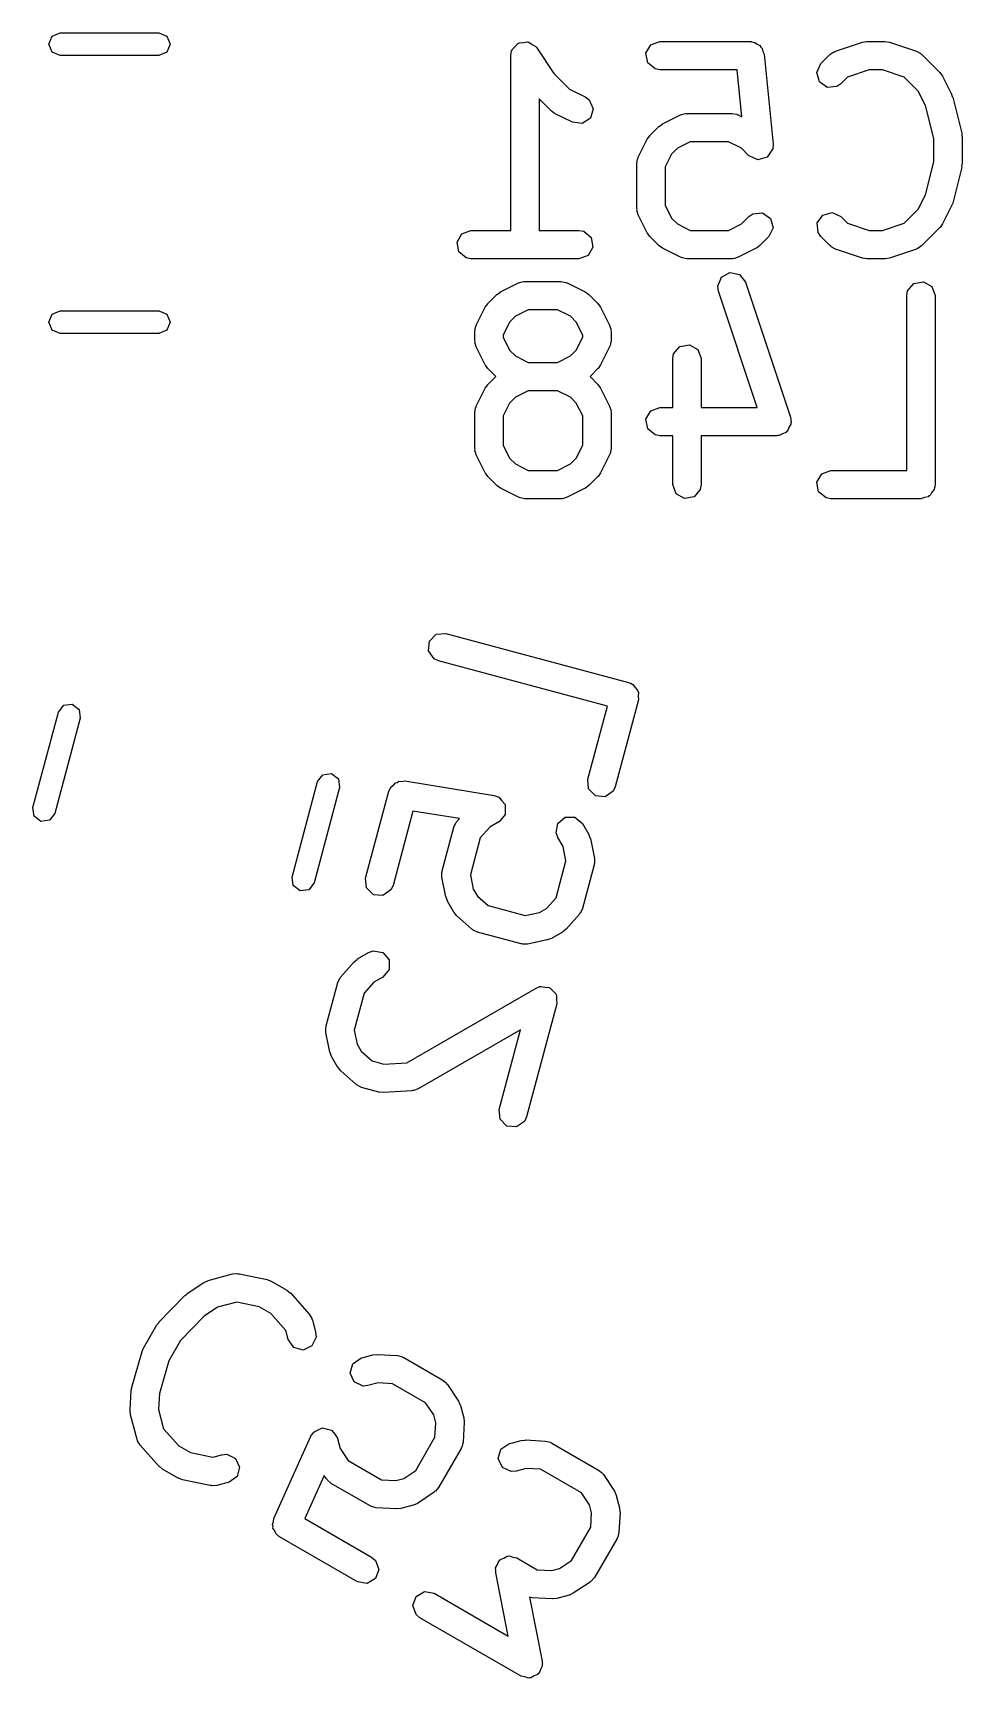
# Model space of a CAD drawing. Extents: x 4.33 to 7.66, y -5.29 to -1.79.
# Drawn here: x 6.0991 to 6.2926, y -3.1065 to -2.7637 of the extents above; entities that cross this region are included whole.
import ezdxf

# ---------------------------------------------------------------- set-up
doc = ezdxf.new("R2010")
doc.units = 0
doc.header["$MEASUREMENT"] = 0
doc.layers.add('BLACK', color=7, linetype='CONTINUOUS')

msp = doc.modelspace()

# ---------------------------------------------------------------- linework, layer by layer
at = {"layer": 'BLACK', "linetype": 'CONTINUOUS'}
for p, q in [((6.10235, -2.76606), (6.10304, -2.76439)), ((6.10304, -2.76773), (6.10235, -2.76606)), ((6.10304, -2.76439), (6.10471, -2.7637)), ((6.10471, -2.7637), (6.12529, -2.7637)), ((6.12529, -2.7637), (6.12696, -2.76439)), ((6.12696, -2.76439), (6.12765, -2.76606)), ((6.12765, -2.76606), (6.12696, -2.76773)), ((6.19954, -2.76654), (6.20009, -2.76588)), ((6.20009, -2.76588), (6.20026, -2.76585)), ((6.20026, -2.76585), (6.20038, -2.76574)), ((6.20038, -2.76574), (6.20124, -2.76568)), ((6.20124, -2.76568), (6.20208, -2.76553)), ((6.20208, -2.76553), (6.20223, -2.76562)), ((6.20223, -2.76562), (6.2024, -2.76561)), ((6.2024, -2.76561), (6.20309, -2.76611)), ((6.22779, -2.76618), (6.22969, -2.76549)), ((6.22969, -2.76549), (6.24844, -2.76549)), ((6.24844, -2.76549), (6.24859, -2.76551)), ((6.24859, -2.76551), (6.24866, -2.7655)), ((6.24866, -2.7655), (6.24877, -2.76555)), ((6.24877, -2.76555), (6.24945, -2.76567)), ((6.24945, -2.76567), (6.24993, -2.76607)), ((6.24993, -2.76607), (6.2505, -2.76633)), ((6.26625, -2.76751), (6.27187, -2.76564)), ((6.27187, -2.76564), (6.27275, -2.76551)), ((6.27275, -2.76551), (6.27281, -2.76549)), ((6.27281, -2.76549), (6.27656, -2.76549)), ((6.27656, -2.76549), (6.27743, -2.76564)), ((6.27743, -2.76564), (6.27749, -2.76564)), ((6.27749, -2.76564), (6.28312, -2.76751)), ((6.10471, -2.76843), (6.10304, -2.76773)), ((6.12529, -2.76843), (6.10471, -2.76843)), ((6.12696, -2.76773), (6.12529, -2.76843)), ((6.19861, -2.76844), (6.19879, -2.76743)), ((6.19861, -2.80486), (6.19861, -2.76844)), ((6.19879, -2.76743), (6.1989, -2.7673)), ((6.1989, -2.7673), (6.19892, -2.76713)), ((6.19892, -2.76713), (6.19954, -2.76654)), ((6.20309, -2.76611), (6.20383, -2.76654)), ((6.20383, -2.76654), (6.20389, -2.7667)), ((6.20389, -2.7667), (6.20402, -2.7668)), ((6.20402, -2.7668), (6.20761, -2.77218)), ((6.22678, -2.76793), (6.22779, -2.76618)), ((6.22713, -2.76992), (6.22678, -2.76793)), ((6.2505, -2.76633), (6.25068, -2.7667)), ((6.25068, -2.7667), (6.25099, -2.76696)), ((6.25099, -2.76696), (6.2511, -2.76758)), ((6.2511, -2.76758), (6.25137, -2.76815)), ((6.25137, -2.76815), (6.25325, -2.78689)), ((6.26322, -2.7701), (6.2651, -2.76823)), ((6.2651, -2.76823), (6.26594, -2.76764)), ((6.26594, -2.76764), (6.26611, -2.76762)), ((6.26611, -2.76762), (6.26625, -2.76751)), ((6.28312, -2.76751), (6.28402, -2.768)), ((6.28402, -2.768), (6.28411, -2.76815)), ((6.28411, -2.76815), (6.28427, -2.76823)), ((6.28427, -2.76823), (6.28802, -2.77198)), ((6.20761, -2.77218), (6.21082, -2.77539)), ((6.22868, -2.77121), (6.22713, -2.76992)), ((6.22969, -2.77139), (6.22868, -2.77121)), ((6.24576, -2.77139), (6.22969, -2.77139)), ((6.24674, -2.78116), (6.24576, -2.77139)), ((6.26237, -2.77193), (6.26322, -2.7701)), ((6.26289, -2.77388), (6.26237, -2.77193)), ((6.26878, -2.7729), (6.2674, -2.77428)), ((6.27329, -2.77139), (6.26878, -2.7729)), ((6.27608, -2.77139), (6.27329, -2.77139)), ((6.28059, -2.7729), (6.27608, -2.77139)), ((6.2835, -2.77581), (6.28059, -2.7729)), ((6.28802, -2.77198), (6.28853, -2.7727)), ((6.28853, -2.7727), (6.28857, -2.77274)), ((6.28857, -2.77274), (6.29045, -2.77649)), ((6.21082, -2.77539), (6.21414, -2.77705)), ((6.26455, -2.77504), (6.26289, -2.77388)), ((6.26656, -2.77487), (6.26455, -2.77504)), ((6.2674, -2.77428), (6.26656, -2.77487)), ((6.28502, -2.77884), (6.2835, -2.77581)), ((6.20698, -2.7799), (6.20452, -2.77744)), ((6.20452, -2.77744), (6.20452, -2.80486)), ((6.21414, -2.77705), (6.21496, -2.77766)), ((6.21496, -2.77766), (6.21576, -2.77951)), ((6.21576, -2.77951), (6.21519, -2.78145)), ((6.28673, -2.78568), (6.28502, -2.77884)), ((6.29045, -2.77649), (6.29059, -2.77698)), ((6.29059, -2.77698), (6.29067, -2.7771)), ((6.29067, -2.7771), (6.29255, -2.7846)), ((6.20704, -2.77993), (6.20698, -2.7799)), ((6.20775, -2.78046), (6.20704, -2.77993)), ((6.2115, -2.78233), (6.20775, -2.78046)), ((6.2135, -2.78256), (6.2115, -2.78233)), ((6.21519, -2.78145), (6.2135, -2.78256)), ((6.22948, -2.78323), (6.2302, -2.78272)), ((6.2302, -2.78272), (6.23024, -2.78267)), ((6.23024, -2.78267), (6.23399, -2.7808)), ((6.23399, -2.7808), (6.23498, -2.7805)), ((6.23498, -2.7805), (6.23515, -2.78055)), ((6.23515, -2.78055), (6.23531, -2.78049)), ((6.23531, -2.78049), (6.24469, -2.78049)), ((6.24469, -2.78049), (6.2457, -2.78066)), ((6.2457, -2.78066), (6.24583, -2.78078)), ((6.24583, -2.78078), (6.24601, -2.7808)), ((6.24601, -2.7808), (6.24674, -2.78116)), ((6.22517, -2.78962), (6.22705, -2.78587)), ((6.22705, -2.78587), (6.22757, -2.78516)), ((6.22757, -2.78516), (6.2276, -2.7851)), ((6.2276, -2.7851), (6.22948, -2.78323)), ((6.23601, -2.78639), (6.23331, -2.78774)), ((6.24399, -2.78639), (6.23601, -2.78639)), ((6.24669, -2.78774), (6.24399, -2.78639)), ((6.28673, -2.79057), (6.28673, -2.78568)), ((6.29255, -2.7846), (6.29259, -2.78518)), ((6.29259, -2.78518), (6.29263, -2.78531)), ((6.29263, -2.78531), (6.29263, -2.79094)), ((6.22486, -2.79094), (6.22504, -2.78993)), ((6.22504, -2.78993), (6.22515, -2.78979)), ((6.22515, -2.78979), (6.22517, -2.78962)), ((6.23212, -2.78894), (6.23077, -2.79163)), ((6.23331, -2.78774), (6.23212, -2.78894)), ((6.24822, -2.78928), (6.24669, -2.78774)), ((6.24824, -2.78928), (6.24822, -2.78928)), ((6.24825, -2.7893), (6.24824, -2.78928)), ((6.24916, -2.78971), (6.24825, -2.7893)), ((6.25005, -2.79013), (6.24916, -2.78971)), ((6.25105, -2.78986), (6.25009, -2.79013)), ((6.252, -2.78961), (6.25105, -2.78986)), ((6.25202, -2.78959), (6.252, -2.78961)), ((6.25203, -2.78959), (6.25202, -2.78959)), ((6.25259, -2.78876), (6.25203, -2.78959)), ((6.25316, -2.78795), (6.25259, -2.78876)), ((6.25317, -2.78792), (6.25316, -2.78793)), ((6.25316, -2.78793), (6.25316, -2.78795)), ((6.25325, -2.78689), (6.25317, -2.78792)), ((6.22486, -2.80031), (6.22486, -2.79094)), ((6.23077, -2.79163), (6.23077, -2.79961)), ((6.25007, -2.79012), (6.25005, -2.79013)), ((6.25009, -2.79013), (6.25007, -2.79012)), ((6.28502, -2.79741), (6.28673, -2.79057)), ((6.29255, -2.79165), (6.29067, -2.79915)), ((6.29263, -2.79094), (6.29253, -2.79152)), ((6.29253, -2.79152), (6.29255, -2.79165)), ((6.22492, -2.80048), (6.22486, -2.80031)), ((6.23077, -2.79961), (6.23212, -2.80231)), ((6.2835, -2.80044), (6.28502, -2.79741)), ((6.29045, -2.79976), (6.28857, -2.80351)), ((6.29046, -2.79962), (6.29045, -2.79976)), ((6.29067, -2.79915), (6.29046, -2.79962)), ((6.22488, -2.80065), (6.22492, -2.80048)), ((6.22517, -2.80163), (6.22488, -2.80065)), ((6.22705, -2.80538), (6.22517, -2.80163)), ((6.23212, -2.80231), (6.23331, -2.80351)), ((6.23331, -2.80351), (6.23601, -2.80486)), ((6.24399, -2.80486), (6.24669, -2.80351)), ((6.24669, -2.80351), (6.24822, -2.80197)), ((6.24822, -2.80197), (6.24906, -2.80138)), ((6.24906, -2.80138), (6.25108, -2.80121)), ((6.25108, -2.80121), (6.25273, -2.80237)), ((6.25273, -2.80237), (6.25325, -2.80432)), ((6.26246, -2.8033), (6.26362, -2.80164)), ((6.26263, -2.80531), (6.26246, -2.8033)), ((6.26362, -2.80164), (6.26557, -2.80112)), ((6.26557, -2.80112), (6.2674, -2.80197)), ((6.2674, -2.80197), (6.26878, -2.80335)), ((6.26878, -2.80335), (6.27329, -2.80486)), ((6.27608, -2.80486), (6.28059, -2.80335)), ((6.28059, -2.80335), (6.2835, -2.80044)), ((6.28857, -2.80351), (6.28805, -2.80422)), ((6.18741, -2.8073), (6.18842, -2.80555)), ((6.18842, -2.80555), (6.19032, -2.80486)), ((6.19032, -2.80486), (6.19861, -2.80486)), ((6.20452, -2.80486), (6.21282, -2.80486)), ((6.21282, -2.80486), (6.21383, -2.80504)), ((6.21383, -2.80504), (6.21537, -2.80633)), ((6.21537, -2.80633), (6.21572, -2.80832)), ((6.22709, -2.80543), (6.22705, -2.80538)), ((6.2276, -2.80615), (6.22709, -2.80543)), ((6.22948, -2.80802), (6.2276, -2.80615)), ((6.23601, -2.80486), (6.24399, -2.80486)), ((6.2524, -2.80615), (6.25052, -2.80802)), ((6.25325, -2.80432), (6.2524, -2.80615)), ((6.26322, -2.80615), (6.26263, -2.80531)), ((6.2651, -2.80802), (6.26322, -2.80615)), ((6.27329, -2.80486), (6.27608, -2.80486)), ((6.28802, -2.80427), (6.28427, -2.80802)), ((6.28805, -2.80422), (6.28802, -2.80427)), ((6.18776, -2.80929), (6.18741, -2.8073)), ((6.18931, -2.81058), (6.18776, -2.80929)), ((6.19032, -2.81076), (6.18931, -2.81058)), ((6.21471, -2.81007), (6.21282, -2.81076)), ((6.21572, -2.80832), (6.21471, -2.81007)), ((6.22953, -2.80805), (6.22948, -2.80802)), ((6.23024, -2.80858), (6.22953, -2.80805)), ((6.23399, -2.81045), (6.23024, -2.80858)), ((6.23417, -2.81047), (6.23399, -2.81045)), ((6.2343, -2.81058), (6.23417, -2.81047)), ((6.23531, -2.81076), (6.2343, -2.81058)), ((6.24601, -2.81045), (6.24502, -2.81074)), ((6.24976, -2.80858), (6.24601, -2.81045)), ((6.2498, -2.80853), (6.24976, -2.80858)), ((6.25052, -2.80802), (6.2498, -2.80853)), ((6.26526, -2.8081), (6.2651, -2.80802)), ((6.26535, -2.80825), (6.26526, -2.8081)), ((6.26625, -2.80874), (6.26535, -2.80825)), ((6.27187, -2.81061), (6.26625, -2.80874)), ((6.27194, -2.81061), (6.27187, -2.81061)), ((6.27281, -2.81076), (6.27194, -2.81061)), ((6.27749, -2.81061), (6.27662, -2.81074)), ((6.28312, -2.80874), (6.27749, -2.81061)), ((6.28325, -2.80863), (6.28312, -2.80874)), ((6.28343, -2.80861), (6.28325, -2.80863)), ((6.28427, -2.80802), (6.28343, -2.80861)), ((6.21282, -2.81076), (6.19032, -2.81076)), ((6.24469, -2.81076), (6.23531, -2.81076)), ((6.24248, -2.81461), (6.24425, -2.81364)), ((6.24425, -2.81364), (6.24623, -2.81405)), ((6.24485, -2.8107), (6.24469, -2.81076)), ((6.24502, -2.81074), (6.24485, -2.8107)), ((6.24623, -2.81405), (6.24749, -2.81563)), ((6.27656, -2.81076), (6.27281, -2.81076)), ((6.27662, -2.81074), (6.27656, -2.81076)), ((6.1965, -2.81767), (6.20025, -2.8158)), ((6.20025, -2.8158), (6.20123, -2.81551)), ((6.20123, -2.81551), (6.2014, -2.81555)), ((6.2014, -2.81555), (6.20157, -2.81549)), ((6.20157, -2.81549), (6.20907, -2.81549)), ((6.20907, -2.81549), (6.21008, -2.81567)), ((6.21008, -2.81567), (6.21021, -2.81578)), ((6.21021, -2.81578), (6.21039, -2.8158)), ((6.21039, -2.8158), (6.21414, -2.81767)), ((6.24174, -2.81648), (6.24248, -2.81461)), ((6.24189, -2.8175), (6.24174, -2.81648)), ((6.24749, -2.81563), (6.25686, -2.84375)), ((6.2811, -2.81844), (6.28128, -2.81743)), ((6.28128, -2.81743), (6.28258, -2.81588)), ((6.28258, -2.81588), (6.28457, -2.81553)), ((6.28457, -2.81553), (6.28632, -2.81654)), ((6.28632, -2.81654), (6.28701, -2.81844)), ((6.19143, -2.82462), (6.1933, -2.82087)), ((6.1933, -2.82087), (6.19383, -2.82016)), ((6.19383, -2.82016), (6.19386, -2.8201)), ((6.19386, -2.8201), (6.19573, -2.81823)), ((6.19573, -2.81823), (6.19645, -2.81772)), ((6.19645, -2.81772), (6.1965, -2.81767)), ((6.21414, -2.81767), (6.21485, -2.8182)), ((6.21485, -2.8182), (6.2149, -2.81823)), ((6.2149, -2.81823), (6.21678, -2.8201)), ((6.21678, -2.8201), (6.21728, -2.82082)), ((6.21728, -2.82082), (6.21733, -2.82087)), ((6.21733, -2.82087), (6.21921, -2.82462)), ((6.24996, -2.84173), (6.24189, -2.8175)), ((6.2811, -2.85486), (6.2811, -2.81844)), ((6.28701, -2.81844), (6.28701, -2.85781)), ((6.10235, -2.82394), (6.10304, -2.82227)), ((6.10304, -2.82561), (6.10235, -2.82394)), ((6.10304, -2.82227), (6.10471, -2.82157)), ((6.10471, -2.82157), (6.12529, -2.82157)), ((6.12529, -2.82157), (6.12696, -2.82227)), ((6.12696, -2.82227), (6.12765, -2.82394)), ((6.12765, -2.82394), (6.12696, -2.82561)), ((6.19837, -2.82394), (6.19702, -2.82664)), ((6.19957, -2.82274), (6.19837, -2.82394)), ((6.20226, -2.82139), (6.19957, -2.82274)), ((6.20837, -2.82139), (6.20226, -2.82139)), ((6.21107, -2.82274), (6.20837, -2.82139)), ((6.21226, -2.82394), (6.21107, -2.82274)), ((6.21361, -2.82664), (6.21226, -2.82394)), ((6.10471, -2.8263), (6.10304, -2.82561)), ((6.12529, -2.8263), (6.10471, -2.8263)), ((6.12696, -2.82561), (6.12529, -2.8263)), ((6.19112, -2.82594), (6.19129, -2.82493)), ((6.19112, -2.82781), (6.19112, -2.82594)), ((6.19129, -2.82493), (6.19141, -2.82479)), ((6.19141, -2.82479), (6.19143, -2.82462)), ((6.19702, -2.82664), (6.19702, -2.82712)), ((6.19702, -2.82712), (6.19837, -2.82981)), ((6.21226, -2.82981), (6.21361, -2.82712)), ((6.21361, -2.82712), (6.21361, -2.82664)), ((6.21921, -2.82462), (6.2195, -2.8256)), ((6.2195, -2.8256), (6.21946, -2.82577)), ((6.21946, -2.82577), (6.21952, -2.82594)), ((6.21952, -2.82594), (6.21952, -2.82781)), ((6.19118, -2.82798), (6.19112, -2.82781)), ((6.19113, -2.82815), (6.19118, -2.82798)), ((6.19143, -2.82913), (6.19113, -2.82815)), ((6.1933, -2.83288), (6.19143, -2.82913)), ((6.19837, -2.82981), (6.19957, -2.83101)), ((6.19957, -2.83101), (6.20226, -2.83236)), ((6.20837, -2.83236), (6.21107, -2.83101)), ((6.21107, -2.83101), (6.21226, -2.82981)), ((6.21921, -2.82913), (6.21733, -2.83288)), ((6.21923, -2.82896), (6.21921, -2.82913)), ((6.21934, -2.82882), (6.21923, -2.82896)), ((6.21952, -2.82781), (6.21934, -2.82882)), ((6.23236, -2.83156), (6.23254, -2.83055)), ((6.23254, -2.83055), (6.23384, -2.82901)), ((6.23384, -2.82901), (6.23583, -2.82866)), ((6.23583, -2.82866), (6.23757, -2.82967)), ((6.23757, -2.82967), (6.23827, -2.83156)), ((6.19335, -2.83293), (6.1933, -2.83288)), ((6.19386, -2.83365), (6.19335, -2.83293)), ((6.19552, -2.83531), (6.19386, -2.83365)), ((6.20226, -2.83236), (6.20837, -2.83236)), ((6.21678, -2.83365), (6.21512, -2.83531)), ((6.21681, -2.83359), (6.21678, -2.83365)), ((6.21733, -2.83288), (6.21681, -2.83359)), ((6.23236, -2.84173), (6.23236, -2.83156)), ((6.23827, -2.83156), (6.23827, -2.84173)), ((6.19143, -2.84149), (6.1933, -2.83774)), ((6.1933, -2.83774), (6.19383, -2.83703)), ((6.19383, -2.83703), (6.19386, -2.83697)), ((6.19386, -2.83697), (6.19552, -2.83531)), ((6.21512, -2.83531), (6.21678, -2.83697)), ((6.21678, -2.83697), (6.21728, -2.8377)), ((6.21728, -2.8377), (6.21733, -2.83774)), ((6.21733, -2.83774), (6.21921, -2.84149)), ((6.19837, -2.84081), (6.19702, -2.84351)), ((6.19957, -2.83961), (6.19837, -2.84081)), ((6.20226, -2.83827), (6.19957, -2.83961)), ((6.20837, -2.83827), (6.20226, -2.83827)), ((6.21107, -2.83961), (6.20837, -2.83827)), ((6.21226, -2.84081), (6.21107, -2.83961)), ((6.21361, -2.84351), (6.21226, -2.84081)), ((6.19112, -2.84281), (6.19129, -2.8418)), ((6.19112, -2.85031), (6.19112, -2.84281)), ((6.19129, -2.8418), (6.19141, -2.84167)), ((6.19141, -2.84167), (6.19143, -2.84149)), ((6.19702, -2.84351), (6.19702, -2.84961)), ((6.21361, -2.84961), (6.21361, -2.84351)), ((6.21921, -2.84149), (6.2195, -2.84247)), ((6.2195, -2.84247), (6.21946, -2.84265)), ((6.21946, -2.84265), (6.21952, -2.84281)), ((6.21952, -2.84281), (6.21952, -2.85031)), ((6.22678, -2.84417), (6.22779, -2.84242)), ((6.22713, -2.84616), (6.22678, -2.84417)), ((6.22779, -2.84242), (6.22969, -2.84173)), ((6.22969, -2.84173), (6.23236, -2.84173)), ((6.23827, -2.84173), (6.24996, -2.84173)), ((6.25686, -2.84375), (6.25701, -2.84477)), ((6.25701, -2.84477), (6.25693, -2.84498)), ((6.22868, -2.84746), (6.22713, -2.84616)), ((6.22969, -2.84764), (6.22868, -2.84746)), ((6.23236, -2.84764), (6.22969, -2.84764)), ((6.23236, -2.85781), (6.23236, -2.84764)), ((6.25406, -2.84764), (6.23827, -2.84764)), ((6.23827, -2.84764), (6.23827, -2.85781)), ((6.25427, -2.84756), (6.25406, -2.84764)), ((6.25449, -2.84761), (6.25427, -2.84756)), ((6.2552, -2.84722), (6.25449, -2.84761)), ((6.25596, -2.84695), (6.2552, -2.84722)), ((6.25607, -2.84675), (6.25596, -2.84695)), ((6.25627, -2.84665), (6.25607, -2.84675)), ((6.25657, -2.8459), (6.25627, -2.84665)), ((6.25697, -2.8452), (6.25657, -2.8459)), ((6.25693, -2.84498), (6.25697, -2.8452)), ((6.19118, -2.85048), (6.19112, -2.85031)), ((6.19113, -2.85065), (6.19118, -2.85048)), ((6.19143, -2.85163), (6.19113, -2.85065)), ((6.1933, -2.85538), (6.19143, -2.85163)), ((6.19702, -2.84961), (6.19837, -2.85231)), ((6.21226, -2.85231), (6.21361, -2.84961)), ((6.21921, -2.85163), (6.21733, -2.85538)), ((6.21923, -2.85146), (6.21921, -2.85163)), ((6.21934, -2.85132), (6.21923, -2.85146)), ((6.21952, -2.85031), (6.21934, -2.85132)), ((6.19837, -2.85231), (6.19957, -2.85351)), ((6.19957, -2.85351), (6.20226, -2.85486)), ((6.20226, -2.85486), (6.20837, -2.85486)), ((6.20837, -2.85486), (6.21107, -2.85351)), ((6.21107, -2.85351), (6.21226, -2.85231)), ((6.26341, -2.85555), (6.26531, -2.85486)), ((6.26531, -2.85486), (6.2811, -2.85486)), ((6.19335, -2.85543), (6.1933, -2.85538)), ((6.19386, -2.85615), (6.19335, -2.85543)), ((6.19573, -2.85802), (6.19386, -2.85615)), ((6.19579, -2.85805), (6.19573, -2.85802)), ((6.1965, -2.85858), (6.19579, -2.85805)), ((6.20025, -2.86045), (6.1965, -2.85858)), ((6.21414, -2.85858), (6.21039, -2.86045)), ((6.21418, -2.85853), (6.21414, -2.85858)), ((6.2149, -2.85802), (6.21418, -2.85853)), ((6.21678, -2.85615), (6.2149, -2.85802)), ((6.21681, -2.85609), (6.21678, -2.85615)), ((6.21733, -2.85538), (6.21681, -2.85609)), ((6.23305, -2.85971), (6.23236, -2.85781)), ((6.23827, -2.85781), (6.23809, -2.85882)), ((6.2624, -2.8573), (6.26341, -2.85555)), ((6.26275, -2.85929), (6.2624, -2.8573)), ((6.2869, -2.85844), (6.28683, -2.85882)), ((6.28696, -2.85832), (6.2869, -2.85844)), ((6.28701, -2.85781), (6.28694, -2.85819)), ((6.28694, -2.85819), (6.28696, -2.85832)), ((6.20042, -2.86047), (6.20025, -2.86045)), ((6.20056, -2.86058), (6.20042, -2.86047)), ((6.20157, -2.86076), (6.20056, -2.86058)), ((6.20907, -2.86076), (6.20157, -2.86076)), ((6.20923, -2.8607), (6.20907, -2.86076)), ((6.2094, -2.86074), (6.20923, -2.8607)), ((6.21039, -2.86045), (6.2094, -2.86074)), ((6.2348, -2.86072), (6.23305, -2.85971)), ((6.23679, -2.86037), (6.2348, -2.86072)), ((6.23809, -2.85882), (6.23679, -2.86037)), ((6.2643, -2.86058), (6.26275, -2.85929)), ((6.26531, -2.86076), (6.2643, -2.86058)), ((6.28406, -2.86076), (6.26531, -2.86076)), ((6.28478, -2.8605), (6.28406, -2.86076)), ((6.28553, -2.86037), (6.28478, -2.8605)), ((6.2857, -2.86016), (6.28553, -2.86037)), ((6.28595, -2.86007), (6.2857, -2.86016)), ((6.28634, -2.85941), (6.28595, -2.86007)), ((6.28683, -2.85882), (6.28634, -2.85941)), ((6.18165, -2.89043), (6.18308, -2.889)), ((6.18308, -2.889), (6.18509, -2.88882)), ((6.18509, -2.88882), (6.22312, -2.89901)), ((6.18147, -2.89244), (6.18165, -2.89043)), ((6.18263, -2.8941), (6.18147, -2.89244)), ((6.18356, -2.89453), (6.18263, -2.8941)), ((6.21874, -2.90395), (6.18356, -2.89453)), ((6.22312, -2.89901), (6.22347, -2.89918)), ((6.22347, -2.89918), (6.2236, -2.89919)), ((6.2236, -2.89919), (6.22369, -2.89928)), ((6.22369, -2.89928), (6.22405, -2.89945)), ((6.22405, -2.89945), (6.22449, -2.90008)), ((6.22521, -2.90263), (6.22035, -2.92074)), ((6.22449, -2.90008), (6.22503, -2.90062)), ((6.22503, -2.90062), (6.22505, -2.90088)), ((6.22505, -2.90088), (6.22521, -2.9011)), ((6.22521, -2.9011), (6.22514, -2.90187)), ((6.22514, -2.90187), (6.22521, -2.90263)), ((6.09906, -2.92509), (6.10438, -2.90522)), ((6.10894, -2.90644), (6.10362, -2.92631)), ((6.10438, -2.90522), (6.10548, -2.90378)), ((6.10548, -2.90378), (6.10727, -2.90355)), ((6.10727, -2.90355), (6.10871, -2.90465)), ((6.10871, -2.90465), (6.10894, -2.90644)), ((6.21465, -2.91921), (6.21874, -2.90395)), ((6.15306, -2.93956), (6.15838, -2.91969)), ((6.15838, -2.91969), (6.15948, -2.91825)), ((6.15948, -2.91825), (6.16127, -2.91802)), ((6.16127, -2.91802), (6.16271, -2.91912)), ((6.16271, -2.91912), (6.16294, -2.92091)), ((6.17417, -2.92041), (6.17457, -2.91992)), ((6.17457, -2.91992), (6.17497, -2.91985)), ((6.17497, -2.91985), (6.17531, -2.91961)), ((6.17531, -2.91961), (6.17594, -2.91966)), ((6.17594, -2.91966), (6.17655, -2.91955)), ((6.17655, -2.91955), (6.19515, -2.92259)), ((6.21483, -2.92122), (6.21465, -2.91921)), ((6.16294, -2.92091), (6.15762, -2.94078)), ((6.16837, -2.93981), (6.17322, -2.9217)), ((6.17322, -2.9217), (6.17329, -2.92156)), ((6.17329, -2.92149), (6.17337, -2.92139)), ((6.17329, -2.92156), (6.17329, -2.92149)), ((6.17337, -2.92139), (6.17366, -2.92077)), ((6.17366, -2.92077), (6.17417, -2.92041)), ((6.19515, -2.92259), (6.19611, -2.92293)), ((6.19611, -2.92293), (6.19613, -2.92294)), ((6.19613, -2.92294), (6.19615, -2.92295)), ((6.19615, -2.92295), (6.19678, -2.92371)), ((6.19678, -2.92371), (6.19743, -2.92446)), ((6.21625, -2.92265), (6.21483, -2.92122)), ((6.21827, -2.92283), (6.21625, -2.92265)), ((6.21992, -2.92167), (6.21827, -2.92283)), ((6.22035, -2.92074), (6.21992, -2.92167)), ((6.09929, -2.92688), (6.09906, -2.92509)), ((6.10073, -2.92798), (6.09929, -2.92688)), ((6.10362, -2.92631), (6.10252, -2.92775)), ((6.17824, -2.92581), (6.17408, -2.94134)), ((6.18793, -2.92739), (6.17824, -2.92581)), ((6.19744, -2.92651), (6.19681, -2.92727)), ((6.19743, -2.92446), (6.19743, -2.92448)), ((6.19743, -2.92448), (6.19744, -2.92449)), ((6.19744, -2.92449), (6.19744, -2.92549)), ((6.19744, -2.92549), (6.19746, -2.92648)), ((6.19746, -2.92648), (6.19744, -2.92649)), ((6.19744, -2.92649), (6.19744, -2.92651)), ((6.20841, -2.92839), (6.20996, -2.9271)), ((6.20996, -2.9271), (6.21198, -2.9271)), ((6.21198, -2.9271), (6.21353, -2.92839)), ((6.10252, -2.92775), (6.10073, -2.92798)), ((6.18431, -2.93826), (6.18674, -2.9292)), ((6.18674, -2.9292), (6.18717, -2.92827)), ((6.18717, -2.92827), (6.18732, -2.92817)), ((6.18732, -2.92817), (6.18738, -2.92801)), ((6.18738, -2.92801), (6.18793, -2.92739)), ((6.19427, -2.92915), (6.19226, -2.9314)), ((6.19615, -2.92806), (6.19427, -2.92915)), ((6.19616, -2.92805), (6.19615, -2.92806)), ((6.19618, -2.92804), (6.19616, -2.92805)), ((6.19681, -2.92727), (6.19618, -2.92804)), ((6.20806, -2.93038), (6.20841, -2.92839)), ((6.20841, -2.93135), (6.20806, -2.93038)), ((6.21353, -2.92839), (6.21485, -2.93069)), ((6.19226, -2.9314), (6.1902, -2.93911)), ((6.2095, -2.93323), (6.20841, -2.93135)), ((6.2101, -2.93618), (6.2095, -2.93323)), ((6.21485, -2.93069), (6.21515, -2.93152)), ((6.21515, -2.93152), (6.21519, -2.93157)), ((6.21519, -2.93157), (6.21603, -2.93568)), ((6.20804, -2.94389), (6.2101, -2.93618)), ((6.21599, -2.93704), (6.21356, -2.94609)), ((6.21605, -2.93671), (6.21597, -2.93686)), ((6.21597, -2.93686), (6.21599, -2.93704)), ((6.21603, -2.93568), (6.21605, -2.93671)), ((6.15329, -2.94135), (6.15306, -2.93956)), ((6.15762, -2.94078), (6.15652, -2.94222)), ((6.16855, -2.94182), (6.16837, -2.93981)), ((6.18425, -2.93859), (6.18433, -2.93843)), ((6.18427, -2.93961), (6.18425, -2.93859)), ((6.18511, -2.94372), (6.18427, -2.93961)), ((6.18433, -2.93843), (6.18431, -2.93826)), ((6.1902, -2.93911), (6.1908, -2.94207)), ((6.15473, -2.94245), (6.15329, -2.94135)), ((6.15652, -2.94222), (6.15473, -2.94245)), ((6.16998, -2.94325), (6.16855, -2.94182)), ((6.17199, -2.94342), (6.16998, -2.94325)), ((6.17364, -2.94226), (6.17199, -2.94342)), ((6.17408, -2.94134), (6.17364, -2.94226)), ((6.18515, -2.94377), (6.18511, -2.94372)), ((6.18545, -2.9446), (6.18515, -2.94377)), ((6.1908, -2.94207), (6.19165, -2.94353)), ((6.19165, -2.94353), (6.19391, -2.94553)), ((6.20604, -2.94615), (6.20804, -2.94389)), ((6.18678, -2.9469), (6.18545, -2.9446)), ((6.18682, -2.94694), (6.18678, -2.9469)), ((6.18737, -2.94763), (6.18682, -2.94694)), ((6.19051, -2.95041), (6.18737, -2.94763)), ((6.19391, -2.94553), (6.20161, -2.9476)), ((6.20161, -2.9476), (6.20457, -2.94699)), ((6.20457, -2.94699), (6.20604, -2.94615)), ((6.21292, -2.94729), (6.21014, -2.95042)), ((6.21298, -2.94712), (6.21292, -2.94729)), ((6.21313, -2.94702), (6.21298, -2.94712)), ((6.21356, -2.94609), (6.21313, -2.94702)), ((6.19067, -2.95048), (6.19051, -2.95041)), ((6.19078, -2.95062), (6.19067, -2.95048)), ((6.1917, -2.95106), (6.19078, -2.95062)), ((6.20076, -2.95348), (6.1917, -2.95106)), ((6.2094, -2.95102), (6.20711, -2.95235)), ((6.20944, -2.95097), (6.2094, -2.95102)), ((6.21014, -2.95042), (6.20944, -2.95097)), ((6.20094, -2.95347), (6.20076, -2.95348)), ((6.20109, -2.95355), (6.20094, -2.95347)), ((6.20212, -2.95352), (6.20109, -2.95355)), ((6.20622, -2.95268), (6.20212, -2.95352)), ((6.20628, -2.95265), (6.20622, -2.95268)), ((6.20711, -2.95235), (6.20628, -2.95265)), ((6.16319, -2.96034), (6.16597, -2.95721)), ((6.16597, -2.95721), (6.16666, -2.95666)), ((6.16666, -2.95666), (6.16671, -2.95661)), ((6.16671, -2.95661), (6.169, -2.95528)), ((6.169, -2.95528), (6.16997, -2.95493)), ((6.16997, -2.95493), (6.17195, -2.95528)), ((6.17195, -2.95528), (6.17325, -2.95683)), ((6.17325, -2.95683), (6.17325, -2.95885)), ((6.16255, -2.96154), (6.16298, -2.96061)), ((6.16298, -2.96061), (6.16313, -2.96051)), ((6.16313, -2.96051), (6.16319, -2.96034)), ((6.17195, -2.9604), (6.17007, -2.96148)), ((6.17325, -2.95885), (6.17195, -2.9604)), ((6.16012, -2.97059), (6.16255, -2.96154)), ((6.16807, -2.96374), (6.16601, -2.97145)), ((6.17007, -2.96148), (6.16807, -2.96374)), ((6.17694, -2.97825), (6.20389, -2.96269)), ((6.20389, -2.96269), (6.2045, -2.96247)), ((6.2045, -2.96247), (6.20461, -2.9624)), ((6.20461, -2.9624), (6.20469, -2.9624)), ((6.20469, -2.9624), (6.20486, -2.96234)), ((6.20486, -2.96234), (6.20573, -2.96249)), ((6.20573, -2.96249), (6.20662, -2.96257)), ((6.20662, -2.96257), (6.20671, -2.96267)), ((6.20671, -2.96267), (6.20685, -2.96269)), ((6.20685, -2.96269), (6.20742, -2.96337)), ((6.20742, -2.96337), (6.20805, -2.964)), ((6.20805, -2.964), (6.20806, -2.96413)), ((6.20806, -2.96413), (6.20815, -2.96424)), ((6.20815, -2.96424), (6.20815, -2.96513)), ((6.20822, -2.96601), (6.20191, -2.98955)), ((6.20815, -2.96513), (6.20822, -2.96601)), ((6.16005, -2.97092), (6.16014, -2.97077)), ((6.16008, -2.97195), (6.16005, -2.97092)), ((6.16014, -2.97077), (6.16012, -2.97059)), ((6.16601, -2.97145), (6.16661, -2.9744)), ((6.20067, -2.97137), (6.17929, -2.98371)), ((6.19621, -2.98803), (6.20067, -2.97137)), ((6.16092, -2.97606), (6.16008, -2.97195)), ((6.16661, -2.9744), (6.16746, -2.97587)), ((6.16096, -2.97611), (6.16092, -2.97606)), ((6.16126, -2.97694), (6.16096, -2.97611)), ((6.16258, -2.97924), (6.16126, -2.97694)), ((6.16746, -2.97587), (6.16971, -2.97787)), ((6.16971, -2.97787), (6.1722, -2.97853)), ((6.1722, -2.97853), (6.17694, -2.97825)), ((6.16263, -2.97928), (6.16258, -2.97924)), ((6.16318, -2.97997), (6.16263, -2.97928)), ((6.16632, -2.98275), (6.16318, -2.97997)), ((6.16648, -2.98281), (6.16632, -2.98275)), ((6.16658, -2.98296), (6.16648, -2.98281)), ((6.16751, -2.98339), (6.16658, -2.98296)), ((6.17114, -2.98436), (6.16751, -2.98339)), ((6.1712, -2.98436), (6.17114, -2.98436)), ((6.17208, -2.98446), (6.1712, -2.98436)), ((6.17799, -2.9841), (6.17208, -2.98446)), ((6.17816, -2.98403), (6.17799, -2.9841)), ((6.17833, -2.98406), (6.17816, -2.98403)), ((6.17929, -2.98371), (6.17833, -2.98406)), ((6.19639, -2.99004), (6.19621, -2.98803)), ((6.19781, -2.99147), (6.19639, -2.99004)), ((6.19983, -2.99164), (6.19781, -2.99147)), ((6.20148, -2.99048), (6.19983, -2.99164)), ((6.20191, -2.98955), (6.20148, -2.99048)), ((6.13555, -3.02363), (6.14067, -3.02226)), ((6.14067, -3.02226), (6.14169, -3.02217)), ((6.14169, -3.02217), (6.14185, -3.02224)), ((6.14185, -3.02224), (6.14203, -3.02222)), ((6.14203, -3.02222), (6.14784, -3.0234)), ((6.13069, -3.02674), (6.13111, -3.02644)), ((6.13111, -3.02644), (6.13119, -3.02633)), ((6.13119, -3.02633), (6.13469, -3.02402)), ((6.13469, -3.02402), (6.1355, -3.02367)), ((6.1355, -3.02367), (6.13555, -3.02363)), ((6.14784, -3.0234), (6.14866, -3.02373)), ((6.14866, -3.02373), (6.14872, -3.02374)), ((6.14872, -3.02374), (6.15197, -3.02561)), ((6.15197, -3.02561), (6.15264, -3.02618)), ((6.15264, -3.02618), (6.1527, -3.02621)), ((6.1527, -3.02621), (6.15663, -3.03065)), ((6.12532, -3.03229), (6.13069, -3.02674)), ((6.13754, -3.02921), (6.13471, -3.03108)), ((6.14153, -3.02814), (6.13754, -3.02921)), ((6.14618, -3.02909), (6.14153, -3.02814)), ((6.1486, -3.03049), (6.14618, -3.02909)), ((6.12207, -3.03774), (6.12489, -3.03287)), ((6.12489, -3.03287), (6.12527, -3.03242)), ((6.12527, -3.03242), (6.12532, -3.03229)), ((6.13471, -3.03108), (6.12982, -3.03614)), ((6.15175, -3.03404), (6.1486, -3.03049)), ((6.15663, -3.03065), (6.15717, -3.03152)), ((6.15717, -3.03152), (6.15718, -3.0317)), ((6.15718, -3.0317), (6.15728, -3.03184)), ((6.15728, -3.03184), (6.15796, -3.0344)), ((6.12982, -3.03614), (6.12737, -3.04038)), ((6.15226, -3.03593), (6.15175, -3.03404)), ((6.15342, -3.03759), (6.15226, -3.03593)), ((6.15805, -3.03543), (6.1572, -3.03726)), ((6.15796, -3.0344), (6.15805, -3.03543)), ((6.11967, -3.04584), (6.12179, -3.03841)), ((6.12179, -3.03841), (6.12205, -3.03788)), ((6.12205, -3.03788), (6.12207, -3.03774)), ((6.15537, -3.03811), (6.15342, -3.03759)), ((6.1572, -3.03726), (6.15537, -3.03811)), ((6.16568, -3.04097), (6.16734, -3.03982)), ((6.16734, -3.03982), (6.1699, -3.03913)), ((6.1699, -3.03913), (6.17078, -3.03905)), ((6.17078, -3.03905), (6.17084, -3.03903)), ((6.17084, -3.03903), (6.17502, -3.03928)), ((6.17502, -3.03928), (6.17602, -3.03952)), ((6.17602, -3.03952), (6.17615, -3.03964)), ((6.17615, -3.03964), (6.17632, -3.03968)), ((6.17632, -3.03968), (6.18444, -3.04436)), ((6.12737, -3.04038), (6.12543, -3.04715)), ((6.16516, -3.04292), (6.16568, -3.04097)), ((6.16601, -3.04476), (6.16516, -3.04292)), ((6.11931, -3.05066), (6.11956, -3.04647)), ((6.11956, -3.04647), (6.11968, -3.04598)), ((6.11968, -3.04598), (6.11967, -3.04584)), ((6.16784, -3.04561), (6.16601, -3.04476)), ((6.16886, -3.04552), (6.16784, -3.04561)), ((6.17096, -3.04496), (6.16886, -3.04552)), ((6.17397, -3.04514), (6.17096, -3.04496)), ((6.18088, -3.04913), (6.17397, -3.04514)), ((6.18444, -3.04436), (6.18523, -3.04502)), ((6.18523, -3.04502), (6.18529, -3.04519)), ((6.18529, -3.04519), (6.18543, -3.04529)), ((6.18543, -3.04529), (6.18774, -3.04879)), ((6.12543, -3.04715), (6.12523, -3.05053)), ((6.12523, -3.05053), (6.1263, -3.05452)), ((6.18255, -3.05164), (6.18088, -3.04913)), ((6.18774, -3.04879), (6.18809, -3.0496)), ((6.18809, -3.0496), (6.18813, -3.04965)), ((6.18813, -3.04965), (6.18881, -3.05221)), ((6.11933, -3.05072), (6.11931, -3.05066)), ((6.1194, -3.0516), (6.11933, -3.05072)), ((6.12077, -3.05672), (6.1194, -3.0516)), ((6.18298, -3.05328), (6.18255, -3.05164)), ((6.1828, -3.05629), (6.18298, -3.05328)), ((6.18891, -3.05316), (6.18866, -3.05734)), ((6.18881, -3.05221), (6.18889, -3.05309)), ((6.18889, -3.05309), (6.18891, -3.05316)), ((6.12088, -3.05687), (6.12077, -3.05672)), ((6.12088, -3.05704), (6.12088, -3.05687)), ((6.12142, -3.05792), (6.12088, -3.05704)), ((6.1263, -3.05452), (6.12945, -3.05807)), ((6.14922, -3.07324), (6.15697, -3.05607)), ((6.15697, -3.05607), (6.15755, -3.05522)), ((6.15755, -3.05522), (6.15757, -3.05521)), ((6.15757, -3.05521), (6.15758, -3.05519)), ((6.15758, -3.05519), (6.15848, -3.05477)), ((6.15848, -3.05477), (6.15937, -3.05434)), ((6.15937, -3.05434), (6.15939, -3.05435)), ((6.15939, -3.05435), (6.15941, -3.05434)), ((6.15941, -3.05434), (6.16037, -3.0546)), ((6.16037, -3.0546), (6.16133, -3.05484)), ((6.16133, -3.05484), (6.16134, -3.05486)), ((6.16134, -3.05486), (6.16136, -3.05486)), ((6.16136, -3.05486), (6.16193, -3.05567)), ((6.16193, -3.05567), (6.16251, -3.05648)), ((6.16251, -3.05648), (6.16251, -3.0565)), ((6.16251, -3.0565), (6.16252, -3.05652)), ((6.16252, -3.05652), (6.16308, -3.05861)), ((6.17881, -3.0632), (6.1828, -3.05629)), ((6.18866, -3.05734), (6.18842, -3.05834)), ((6.19818, -3.05763), (6.20075, -3.05694)), ((6.20075, -3.05694), (6.20163, -3.05686)), ((6.20163, -3.05686), (6.20169, -3.05684)), ((6.20169, -3.05684), (6.20587, -3.0571)), ((6.20587, -3.0571), (6.20687, -3.05733)), ((6.20687, -3.05733), (6.207, -3.05745)), ((6.12535, -3.06235), (6.12142, -3.05792)), ((6.12945, -3.05807), (6.13187, -3.05947)), ((6.13187, -3.05947), (6.13652, -3.06042)), ((6.13652, -3.06042), (6.13841, -3.05992)), ((6.13841, -3.05992), (6.13943, -3.05983)), ((6.13943, -3.05983), (6.14126, -3.06068)), ((6.14126, -3.06068), (6.14212, -3.06251)), ((6.16308, -3.05861), (6.16474, -3.06113)), ((6.18827, -3.05864), (6.18358, -3.06676)), ((6.1883, -3.05847), (6.18827, -3.05864)), ((6.18842, -3.05834), (6.1883, -3.05847)), ((6.19601, -3.06073), (6.19653, -3.05878)), ((6.19686, -3.06257), (6.19601, -3.06073)), ((6.19653, -3.05878), (6.19818, -3.05763)), ((6.207, -3.05745), (6.20717, -3.05749)), ((6.20717, -3.05749), (6.21691, -3.06311)), ((6.12541, -3.06238), (6.12535, -3.06235)), ((6.12608, -3.06295), (6.12541, -3.06238)), ((6.12933, -3.06482), (6.12608, -3.06295)), ((6.14212, -3.06251), (6.1416, -3.06446)), ((6.16474, -3.06113), (6.17165, -3.06512)), ((6.1763, -3.06486), (6.17881, -3.0632)), ((6.19869, -3.06342), (6.19686, -3.06257)), ((6.19971, -3.06333), (6.19869, -3.06342)), ((6.20181, -3.06277), (6.19971, -3.06333)), ((6.20482, -3.06295), (6.20181, -3.06277)), ((6.21336, -3.06788), (6.20482, -3.06295)), ((6.21691, -3.06311), (6.2177, -3.06377)), ((6.2177, -3.06377), (6.21776, -3.06393)), ((6.21776, -3.06393), (6.2179, -3.06404)), ((6.2179, -3.06404), (6.22021, -3.06754)), ((6.12939, -3.06484), (6.12933, -3.06482)), ((6.13022, -3.06516), (6.12939, -3.06484)), ((6.13602, -3.06635), (6.13022, -3.06516)), ((6.1362, -3.06632), (6.13602, -3.06635)), ((6.13636, -3.0664), (6.1362, -3.06632)), ((6.13738, -3.06631), (6.13636, -3.0664)), ((6.13994, -3.06562), (6.13738, -3.06631)), ((6.1416, -3.06446), (6.13994, -3.06562)), ((6.15974, -3.06428), (6.1557, -3.07323)), ((6.1602, -3.06497), (6.15974, -3.06428)), ((6.16034, -3.06507), (6.1602, -3.06497)), ((6.1604, -3.06524), (6.16034, -3.06507)), ((6.16118, -3.0659), (6.1604, -3.06524)), ((6.1693, -3.07058), (6.16118, -3.0659)), ((6.17165, -3.06512), (6.17466, -3.0653)), ((6.17466, -3.0653), (6.1763, -3.06486)), ((6.18275, -3.0676), (6.18265, -3.06775)), ((6.18292, -3.06754), (6.18275, -3.0676)), ((6.18358, -3.06676), (6.18292, -3.06754)), ((6.22021, -3.06754), (6.22056, -3.06835)), ((6.16948, -3.07061), (6.1693, -3.07058)), ((6.1696, -3.07074), (6.16948, -3.07061)), ((6.1706, -3.07097), (6.1696, -3.07074)), ((6.17479, -3.07122), (6.1706, -3.07097)), ((6.17829, -3.07044), (6.17573, -3.07113)), ((6.17834, -3.07041), (6.17829, -3.07044)), ((6.17915, -3.07006), (6.17834, -3.07041)), ((6.18265, -3.06775), (6.17915, -3.07006)), ((6.21502, -3.07039), (6.21336, -3.06788)), ((6.21546, -3.07203), (6.21502, -3.07039)), ((6.22056, -3.06835), (6.2206, -3.0684)), ((6.2206, -3.0684), (6.22128, -3.07096)), ((6.22128, -3.07096), (6.22136, -3.07184)), ((6.14896, -3.07445), (6.14918, -3.07386)), ((6.1491, -3.07484), (6.14896, -3.07445)), ((6.14918, -3.07386), (6.14922, -3.07324)), ((6.1557, -3.07323), (6.16963, -3.08127)), ((6.17485, -3.07121), (6.17479, -3.07122)), ((6.17573, -3.07113), (6.17485, -3.07121)), ((6.21528, -3.07504), (6.21546, -3.07203)), ((6.22138, -3.0719), (6.22113, -3.07609)), ((6.22136, -3.07184), (6.22138, -3.0719)), ((6.14907, -3.07525), (6.1491, -3.07484)), ((6.14944, -3.07576), (6.14907, -3.07525)), ((6.14965, -3.07635), (6.14944, -3.07576)), ((6.15018, -3.07679), (6.14965, -3.07635)), ((6.15025, -3.07689), (6.15018, -3.07679)), ((6.15032, -3.07691), (6.15025, -3.07689)), ((6.15044, -3.07701), (6.15032, -3.07691)), ((6.16667, -3.08638), (6.15044, -3.07701)), ((6.21129, -3.08195), (6.21528, -3.07504)), ((6.22074, -3.07739), (6.21605, -3.08551)), ((6.22077, -3.07721), (6.22074, -3.07739)), ((6.22089, -3.07709), (6.22077, -3.07721)), ((6.22113, -3.07609), (6.22089, -3.07709)), ((6.16963, -3.08127), (6.17041, -3.08193)), ((6.19718, -3.08145), (6.19787, -3.08105)), ((6.19787, -3.08105), (6.1981, -3.08109)), ((6.1981, -3.08109), (6.19832, -3.08101)), ((6.19832, -3.08101), (6.19907, -3.08127)), ((6.19907, -3.08127), (6.19986, -3.0814)), ((6.19986, -3.0814), (6.20412, -3.08387)), ((6.17041, -3.08193), (6.1711, -3.08383)), ((6.1711, -3.08383), (6.17041, -3.08572)), ((6.19543, -3.08396), (6.19547, -3.08385)), ((6.19547, -3.08409), (6.19543, -3.08396)), ((6.19546, -3.08351), (6.19585, -3.08281)), ((6.19547, -3.08385), (6.19546, -3.08351)), ((6.19548, -3.08453), (6.19547, -3.08409)), ((6.19809, -3.0977), (6.19548, -3.08453)), ((6.19585, -3.08281), (6.19612, -3.08206)), ((6.19612, -3.08206), (6.19632, -3.08195)), ((6.19632, -3.08195), (6.19643, -3.08174)), ((6.19643, -3.08174), (6.19718, -3.08145)), ((6.20412, -3.08387), (6.20713, -3.08405)), ((6.20713, -3.08405), (6.20877, -3.08361)), ((6.20877, -3.08361), (6.21129, -3.08195)), ((6.16866, -3.08673), (6.16667, -3.08638)), ((6.17041, -3.08572), (6.16866, -3.08673)), ((6.21512, -3.08649), (6.21162, -3.0888)), ((6.21523, -3.08635), (6.21512, -3.08649)), ((6.21539, -3.08629), (6.21523, -3.08635)), ((6.21605, -3.08551), (6.21539, -3.08629)), ((6.17819, -3.09133), (6.17888, -3.08943)), ((6.17888, -3.09322), (6.17819, -3.09133)), ((6.17888, -3.08943), (6.18063, -3.08842)), ((6.18063, -3.08842), (6.18262, -3.08877)), ((6.18262, -3.08877), (6.19809, -3.0977)), ((6.20307, -3.08972), (6.2025, -3.08958)), ((6.2025, -3.08958), (6.20514, -3.10294)), ((6.20726, -3.08997), (6.20307, -3.08972)), ((6.20732, -3.08995), (6.20726, -3.08997)), ((6.2082, -3.08988), (6.20732, -3.08995)), ((6.21076, -3.08919), (6.2082, -3.08988)), ((6.21081, -3.08915), (6.21076, -3.08919)), ((6.21162, -3.0888), (6.21081, -3.08915)), ((6.17966, -3.09388), (6.17888, -3.09322)), ((6.20077, -3.10607), (6.17966, -3.09388)), ((6.20478, -3.10466), (6.20451, -3.10541)), ((6.20516, -3.10396), (6.20478, -3.10466)), ((6.20514, -3.10294), (6.20515, -3.10338)), ((6.20515, -3.10338), (6.2052, -3.10351)), ((6.2052, -3.10351), (6.20516, -3.10363)), ((6.20516, -3.10363), (6.20516, -3.10396)), ((6.20155, -3.10621), (6.20077, -3.10607)), ((6.20231, -3.10646), (6.20155, -3.10621)), ((6.20253, -3.10638), (6.20231, -3.10646)), ((6.20276, -3.10642), (6.20253, -3.10638)), ((6.20345, -3.10602), (6.20276, -3.10642)), ((6.20419, -3.10573), (6.20345, -3.10602)), ((6.2043, -3.10553), (6.20419, -3.10573)), ((6.20451, -3.10541), (6.2043, -3.10553))]:
    msp.add_line(p, q, dxfattribs=at)

doc.saveas('drawing.dxf')
